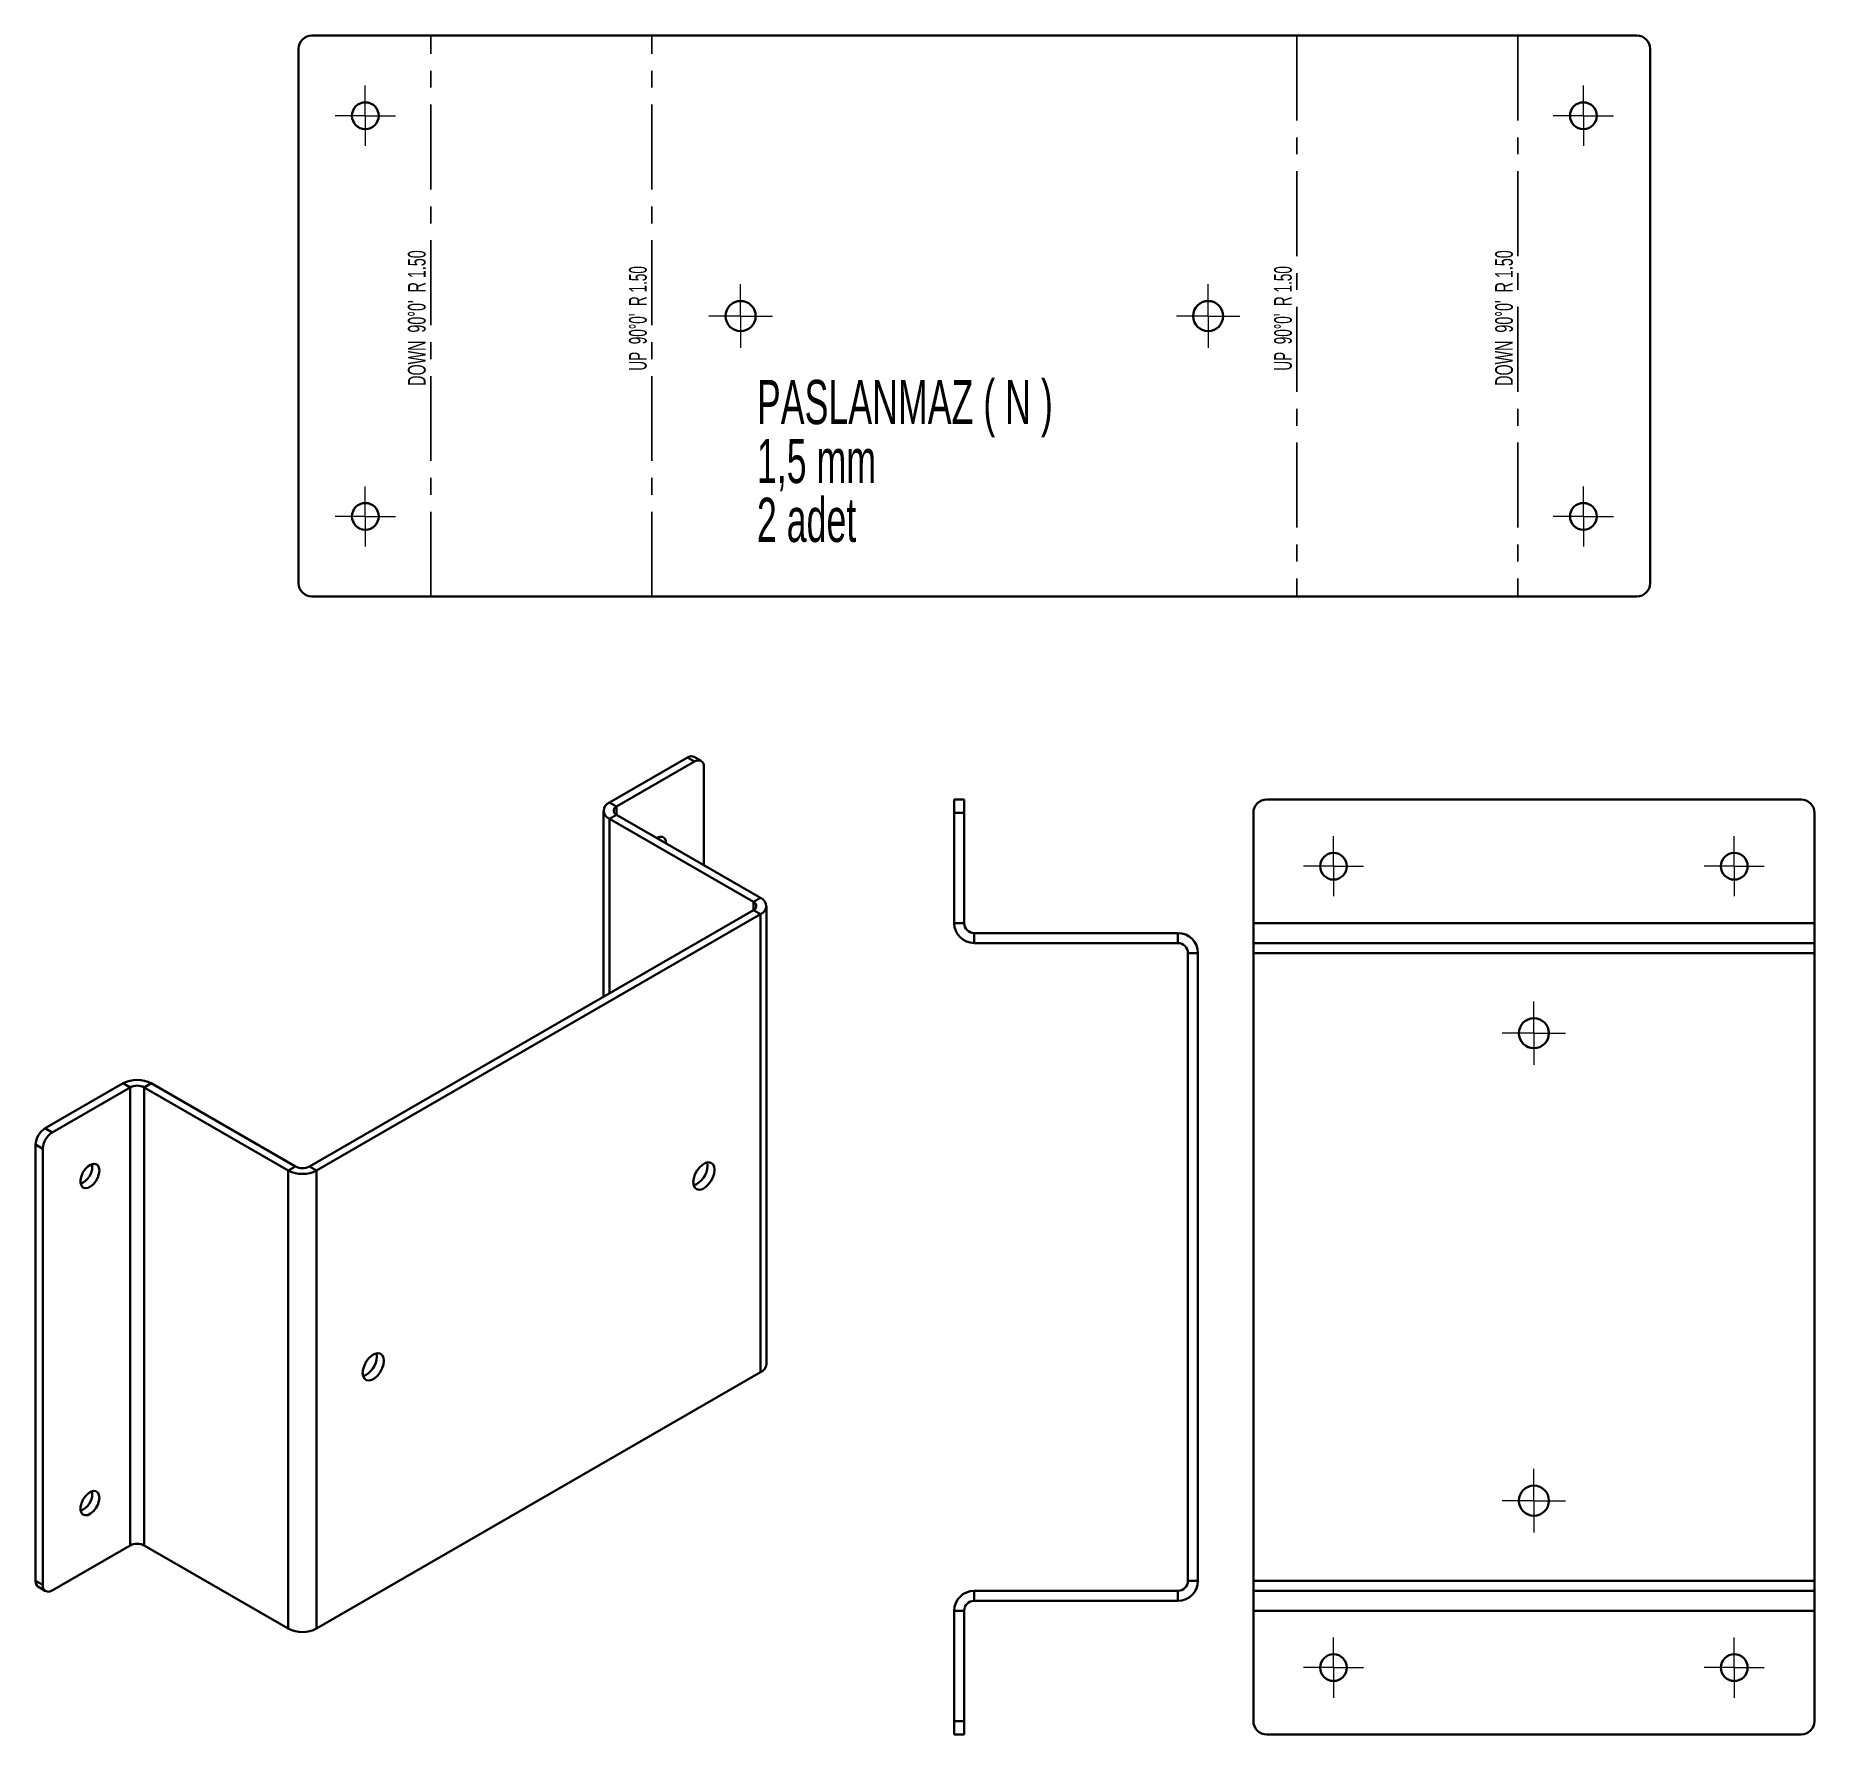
# Model space of a CAD drawing. Header units: millimetres. Extents: x 9 to 275, y -32 to 223.
import ezdxf

# ---------------------------------------------------------------- set-up
doc = ezdxf.new("R2010")
doc.units = ezdxf.units.MM
doc.linetypes.add('CENTERX2', pattern=[20.32, 12.7, -2.54, 2.54, -2.54])
doc.styles.add('SLDTEXTSTYLE0', font='TXT', dxfattribs={"width": 0.605})
doc.styles.add('SLDTEXTSTYLE1', font='TXT', dxfattribs={"width": 0.574118})

# ---------------------------------------------------------------- blocks, each defined once
blk = doc.blocks.new('SW_NOTE_0')
at = {"color": 0, "linetype": 'Continuous', "lineweight": 0, "attachment_point": 1, "style": 'SLDTEXTSTYLE0'}
for s, insert, char_height in [('PASLANMAZ ( N )', (0, 8.53), 6.6146), ('1,5 mm', (0, -0.29), 6.615), ('2 adet', (0, -9.11), 6.615)]:
    blk.add_mtext(s, dxfattribs=dict(at, insert=insert, char_height=char_height))
blk = doc.blocks.new('SW_CENTERMARKSYMBOL_0')
at = {"color": 0, "linetype": 'Continuous', "lineweight": 18}
for p, q in [((0, 2.5), (0, 4.75)), ((-2.5, 0), (-4.75, 0)), ((0, 0), (-2.5, 0)), ((0, 0), (0, 2.5)), ((0, 0), (0, -2.5)), ((0, 0), (2.5, 0)), ((2.5, 0), (4.75, 0)), ((0, -2.5), (0, -4.75))]:
    blk.add_line(p, q, dxfattribs=at)
blk = doc.blocks.new('SW_CENTERMARKSYMBOL_1')
at = {"color": 0, "linetype": 'Continuous', "lineweight": 18}
for p, q in [((0, 2.5), (0, 4.75)), ((-2.5, 0), (-4.75, 0)), ((0, 0), (-2.5, 0)), ((0, 0), (0, 2.5)), ((0, 0), (0, -2.5)), ((0, 0), (2.5, 0)), ((2.5, 0), (4.75, 0)), ((0, -2.5), (0, -4.75))]:
    blk.add_line(p, q, dxfattribs=at)
blk = doc.blocks.new('SW_CENTERMARKSYMBOL_2')
at = {"color": 0, "linetype": 'Continuous', "lineweight": 18}
for p, q in [((0, 2.5), (0, 4.5)), ((-2.5, 0), (-4.5, 0)), ((0, 0), (-2.5, 0)), ((0, 0), (0, 2.5)), ((0, 0), (0, -2.5)), ((0, 0), (2.5, 0)), ((2.5, 0), (4.5, 0)), ((0, -2.5), (0, -4.5))]:
    blk.add_line(p, q, dxfattribs=at)
blk = doc.blocks.new('SW_CENTERMARKSYMBOL_3')
at = {"color": 0, "linetype": 'Continuous', "lineweight": 18}
for p, q in [((0, 2.5), (0, 4.5)), ((-2.5, 0), (-4.5, 0)), ((0, 0), (-2.5, 0)), ((0, 0), (0, 2.5)), ((0, 0), (0, -2.5)), ((0, 0), (2.5, 0)), ((2.5, 0), (4.5, 0)), ((0, -2.5), (0, -4.5))]:
    blk.add_line(p, q, dxfattribs=at)
blk = doc.blocks.new('SW_CENTERMARKSYMBOL_4')
at = {"color": 0, "linetype": 'Continuous', "lineweight": 18}
for p, q in [((0, 2.5), (0, 4.5)), ((-2.5, 0), (-4.5, 0)), ((0, 0), (-2.5, 0)), ((0, 0), (0, 2.5)), ((0, 0), (0, -2.5)), ((0, 0), (2.5, 0)), ((2.5, 0), (4.5, 0)), ((0, -2.5), (0, -4.5))]:
    blk.add_line(p, q, dxfattribs=at)
blk = doc.blocks.new('SW_CENTERMARKSYMBOL_5')
at = {"color": 0, "linetype": 'Continuous', "lineweight": 18}
for p, q in [((0, 2.5), (0, 4.5)), ((-2.5, 0), (-4.5, 0)), ((0, 0), (-2.5, 0)), ((0, 0), (0, 2.5)), ((0, 0), (0, -2.5)), ((0, 0), (2.5, 0)), ((2.5, 0), (4.5, 0)), ((0, -2.5), (0, -4.5))]:
    blk.add_line(p, q, dxfattribs=at)
blk = doc.blocks.new('SW_CENTERMARKSYMBOL_6')
at = {"color": 0, "linetype": 'Continuous', "lineweight": 18}
for p, q in [((0, 2.5), (0, 4.75)), ((-2.5, 0), (-4.75, 0)), ((0, 0), (-2.5, 0)), ((0, 0), (0, 2.5)), ((0, 0), (0, -2.5)), ((0, 0), (2.5, 0)), ((2.5, 0), (4.75, 0)), ((0, -2.5), (0, -4.75))]:
    blk.add_line(p, q, dxfattribs=at)
blk = doc.blocks.new('SW_CENTERMARKSYMBOL_7')
at = {"color": 0, "linetype": 'Continuous', "lineweight": 18}
for p, q in [((0, 2.5), (0, 4.75)), ((-2.5, 0), (-4.75, 0)), ((0, 0), (-2.5, 0)), ((0, 0), (0, 2.5)), ((0, 0), (0, -2.5)), ((0, 0), (2.5, 0)), ((2.5, 0), (4.75, 0)), ((0, -2.5), (0, -4.75))]:
    blk.add_line(p, q, dxfattribs=at)
blk = doc.blocks.new('SW_CENTERMARKSYMBOL_8')
at = {"color": 0, "linetype": 'Continuous', "lineweight": 18}
for p, q in [((0, 2.5), (0, 4.5)), ((-2.5, 0), (-4.5, 0)), ((0, 0), (-2.5, 0)), ((0, 0), (0, 2.5)), ((0, 0), (0, -2.5)), ((0, 0), (2.5, 0)), ((2.5, 0), (4.5, 0)), ((0, -2.5), (0, -4.5))]:
    blk.add_line(p, q, dxfattribs=at)
blk = doc.blocks.new('SW_CENTERMARKSYMBOL_9')
at = {"color": 0, "linetype": 'Continuous', "lineweight": 18}
for p, q in [((0, 2.5), (0, 4.5)), ((-2.5, 0), (-4.5, 0)), ((0, 0), (-2.5, 0)), ((0, 0), (0, 2.5)), ((0, 0), (0, -2.5)), ((0, 0), (2.5, 0)), ((2.5, 0), (4.5, 0)), ((0, -2.5), (0, -4.5))]:
    blk.add_line(p, q, dxfattribs=at)
blk = doc.blocks.new('SW_CENTERMARKSYMBOL_10')
at = {"color": 0, "linetype": 'Continuous', "lineweight": 18}
for p, q in [((0, 2.5), (0, 4.5)), ((-2.5, 0), (-4.5, 0)), ((0, 0), (-2.5, 0)), ((0, 0), (0, 2.5)), ((0, 0), (0, -2.5)), ((0, 0), (2.5, 0)), ((2.5, 0), (4.5, 0)), ((0, -2.5), (0, -4.5))]:
    blk.add_line(p, q, dxfattribs=at)
blk = doc.blocks.new('SW_CENTERMARKSYMBOL_11')
at = {"color": 0, "linetype": 'Continuous', "lineweight": 18}
for p, q in [((0, 2.5), (0, 4.5)), ((-2.5, 0), (-4.5, 0)), ((0, 0), (-2.5, 0)), ((0, 0), (0, 2.5)), ((0, 0), (0, -2.5)), ((0, 0), (2.5, 0)), ((2.5, 0), (4.5, 0)), ((0, -2.5), (0, -4.5))]:
    blk.add_line(p, q, dxfattribs=at)

msp = doc.modelspace()

# ---------------------------------------------------------------- linework, layer by layer
at = {"color": 7, "linetype": 'Continuous', "lineweight": 35}
for p, q in [((50.26, 222.74), (248.63, 222.74)), ((48.26, 220.74), (48.26, 140.74)), ((250.63, 140.74), (250.63, 220.74)), ((248.63, 138.74), (50.26, 138.74)), ((94.81, 107.9), (106.48, 114.63)), ((107.54, 114.02), (106.48, 114.63)), ((108.54, 114.12), (107.48, 114.73)), ((95.87, 107.28), (107.54, 114.02)), ((108.95, 113.2), (108.95, 98.51)), ((93.93, 106.67), (93.93, 78.81)), ((95.87, 107.28), (94.81, 107.9)), ((95.87, 106.06), (95.87, 107.28)), ((146.42, 108.35), (147.92, 108.35)), ((146.42, 106.35), (146.42, 108.35)), ((147.92, 108.35), (147.92, 106.35)), ((273.22, 108.35), (193.22, 108.35)), ((95.87, 106.06), (94.81, 105.45)), ((94.81, 105.45), (116.38, 93)), ((94.81, 105.45), (94.81, 79.32)), ((95.87, 106.06), (117.44, 93.61)), ((147.92, 106.35), (146.42, 106.35)), ((146.42, 89.85), (146.42, 106.35)), ((147.92, 89.85), (147.92, 106.35)), ((191.22, 106.35), (191.22, 89.85)), ((275.22, 89.85), (275.22, 106.35)), ((102.23, 102.38), (102.2, 102.73)), ((116.38, 93), (117.44, 93.61)), ((116.38, 91.77), (49.91, 53.4)), ((117.44, 91.16), (50.97, 52.79)), ((116.38, 93), (116.38, 91.77)), ((116.38, 91.77), (117.44, 91.16)), ((117.44, 22.57), (117.44, 91.16)), ((118.32, 23.8), (118.32, 92.38)), ((147.92, 89.85), (146.42, 89.85)), ((149.42, 88.35), (179.92, 88.35)), ((149.42, 88.35), (149.42, 86.85)), ((179.92, 86.85), (179.92, 88.35)), ((191.22, 86.85), (191.22, 89.85)), ((275.22, 89.85), (191.22, 89.85)), ((275.22, 89.85), (275.22, 86.85)), ((149.42, 86.85), (179.92, 86.85)), ((181.42, 85.35), (181.42, -8.65)), ((181.42, 85.35), (182.92, 85.35)), ((182.92, 85.35), (182.92, -8.65)), ((275.22, 86.85), (191.22, 86.85)), ((191.22, 86.85), (191.22, 85.35)), ((191.22, 85.35), (275.22, 85.35)), ((191.22, -8.65), (191.22, 85.35)), ((275.22, 85.35), (275.22, 86.85)), ((275.22, 85.35), (275.22, -8.65)), ((10.31, 59.12), (21.98, 65.85)), ((11.37, 58.5), (23.04, 65.24)), ((23.04, 65.24), (21.98, 65.85)), ((23.04, 65.24), (23.04, -3.35)), ((25.16, 65.24), (26.22, 65.85)), ((46.73, 52.79), (25.16, 65.24)), ((25.16, -3.35), (25.16, 65.24)), ((47.79, 53.4), (26.22, 65.85)), ((10.31, 59.12), (11.37, 58.5)), ((9.96, 56.05), (8.9, 56.67)), ((8.9, -8.66), (8.9, 56.67)), ((9.96, -9.27), (9.96, 56.05)), ((17.38, 53.4), (17.35, 53.75)), ((47.79, 53.4), (46.73, 52.79)), ((49.91, 53.4), (50.97, 52.79)), ((46.73, 52.79), (46.73, -15.8)), ((50.97, 52.79), (50.97, -15.8)), ((50.97, -15.8), (117.44, 22.57)), ((17.38, 4.41), (17.35, 4.75)), ((23.04, -3.35), (11.37, -10.09)), ((25.16, -3.35), (46.73, -15.8)), ((8.9, -8.66), (9.96, -9.27)), ((9.31, -9.57), (10.37, -10.18)), ((179.92, -10.15), (149.42, -10.15)), ((149.42, -11.65), (149.42, -10.15)), ((179.92, -10.15), (179.92, -11.65)), ((181.42, -8.65), (182.92, -8.65)), ((191.22, -8.65), (191.22, -10.15)), ((275.22, -8.65), (191.22, -8.65)), ((191.22, -13.15), (191.22, -10.15)), ((191.22, -10.15), (275.22, -10.15)), ((275.22, -10.15), (275.22, -8.65)), ((275.22, -10.15), (275.22, -13.15)), ((147.92, -13.15), (146.42, -13.15)), ((146.42, -29.65), (146.42, -13.15)), ((147.92, -29.65), (147.92, -13.15)), ((179.92, -11.65), (149.42, -11.65)), ((191.22, -13.15), (275.22, -13.15)), ((191.22, -13.15), (191.22, -29.65)), ((275.22, -29.65), (275.22, -13.15)), ((146.42, -29.65), (147.92, -29.65)), ((146.42, -31.65), (146.42, -29.65)), ((147.92, -31.65), (146.42, -31.65)), ((147.92, -29.65), (147.92, -31.65)), ((193.22, -31.65), (273.22, -31.65))]:
    msp.add_line(p, q, dxfattribs=at)
at = {"color": 7, "linetype": 'CENTERX2'}
for p, q in [((68.06, 138.74), (68.06, 222.74)), ((101.15, 138.74), (101.15, 222.74)), ((197.74, 222.74), (197.74, 138.74)), ((230.83, 222.74), (230.83, 138.74))]:
    msp.add_line(p, q, dxfattribs=at)
at = {"color": 7, "linetype": 'Continuous', "lineweight": 35, "flags": 128}
for points in [[(103.29, 101.77), (103.23, 102.22), (103.05, 102.55), (102.76, 102.74), (102.4, 102.77), (101.99, 102.64), (101.88, 102.59)], [(18.44, 52.79), (18.38, 53.23), (18.2, 53.57), (17.91, 53.76), (17.54, 53.79), (17.13, 53.66), (16.71, 53.38), (16.32, 52.98), (15.99, 52.48), (15.75, 51.94), (15.63, 51.41), (15.63, 50.92), (15.75, 50.53), (15.99, 50.26), (16.32, 50.15), (16.71, 50.2), (17.13, 50.4), (17.54, 50.75), (17.91, 51.2), (18.2, 51.73), (18.38, 52.27), (18.44, 52.79)], [(110.54, 52.89), (110.48, 53.37), (110.29, 53.73), (109.99, 53.96), (109.61, 54.02), (109.18, 53.92), (108.73, 53.65), (108.29, 53.26), (107.91, 52.75), (107.61, 52.19), (107.43, 51.6), (107.36, 51.05), (107.43, 50.57), (107.61, 50.2), (107.91, 49.98), (108.29, 49.91), (108.73, 50.02), (109.18, 50.28), (109.61, 50.68), (109.99, 51.18), (110.29, 51.75), (110.48, 52.33), (110.54, 52.89)], [(109.48, 53.5), (109.42, 53.98), (109.41, 53.99)], [(61.05, 24.31), (60.98, 24.79), (60.79, 25.16), (60.5, 25.38), (60.12, 25.45), (59.68, 25.34), (59.23, 25.08), (58.79, 24.68), (58.41, 24.18), (58.12, 23.61), (57.93, 23.03), (57.86, 22.47), (57.93, 21.99), (58.12, 21.63), (58.41, 21.4), (58.79, 21.34), (59.23, 21.44), (59.68, 21.7), (60.12, 22.1), (60.5, 22.61), (60.79, 23.17), (60.98, 23.76), (61.05, 24.31)], [(59.98, 24.92), (59.92, 25.4), (59.92, 25.42)], [(18.44, 3.79), (18.38, 4.24), (18.2, 4.57), (17.91, 4.76), (17.54, 4.8), (17.13, 4.67), (16.71, 4.39), (16.32, 3.98), (15.99, 3.49), (15.75, 2.95), (15.63, 2.41), (15.63, 1.93), (15.75, 1.53), (15.99, 1.27), (16.32, 1.16), (16.71, 1.2), (17.13, 1.41), (17.54, 1.76), (17.91, 2.21), (18.2, 2.73), (18.38, 3.28), (18.44, 3.79)]]:
    msp.add_lwpolyline(points, dxfattribs=at)
at = {"color": 7, "linetype": 'Continuous', "lineweight": 35}
for centre, radius in [((58.26, 210.74), 2), ((240.63, 210.74), 2), ((114.45, 180.74), 2.25), ((184.45, 180.74), 2.25), ((58.26, 150.74), 2), ((240.63, 150.74), 2), ((203.22, 98.35), 2), ((263.22, 98.35), 2), ((233.22, 73.35), 2.25), ((233.22, 3.35), 2.25), ((203.22, -21.65), 2), ((263.22, -21.65), 2)]:
    msp.add_circle(centre, radius, dxfattribs=at)
for centre, radius, start, end in [((50.26, 220.74), 2, 90, 180), ((248.63, 220.74), 2, 0, 90), ((50.26, 140.74), 2, 180, 270), ((248.63, 140.74), 2, 270, 0), ((107.06, 113.81), 1.01, 65.6929, 125.6176), ((108.09, 113.34), 0.873, 350.786, 129.2033), ((95.27, 106.67), 1.31, 110.7834, 249.2166), ((96.1, 106.67), 0.655, 110.7834, 249.2166), ((193.22, 106.35), 2, 90, 180), ((273.22, 106.35), 2, 0, 90), ((116.97, 92.38), 1.31, 290.7834, 69.2166), ((116.14, 92.38), 0.655, 290.7834, 69.2166), ((149.42, 89.85), 3, 180, 270), ((149.42, 89.85), 1.5, 180, 270), ((179.92, 85.35), 3, 0, 90), ((179.92, 85.35), 1.5, 0, 90), ((24.1, 61.76), 4.61, 62.6097, 117.3903), ((24.1, 63.19), 2.31, 62.6097, 117.3903), ((11.97, 56.53), 3.07, 122.6055, 177.3945), ((13.03, 55.91), 3.07, 122.6055, 177.3945), ((14.5, 53.45), 2.88, 293.4962, 358.9934), ((48.85, 55.45), 2.31, 242.6097, 297.3903), ((106.27, 53.55), 3.21, 291.1269, 359.0841), ((48.85, 56.88), 4.61, 242.6097, 297.3903), ((56.77, 24.97), 3.21, 291.1269, 359.0841), ((116.81, 23.94), 1.51, 294.3747, 354.3052), ((14.5, 4.46), 2.88, 293.4962, 358.9934), ((24.1, -5.4), 2.31, 62.6097, 117.3903), ((9.88, -8.77), 0.986, 173.7012, 234.9867), ((10.82, -9.41), 0.873, 170.786, 309.2033), ((149.42, -13.15), 3, 90, 180), ((179.92, -8.65), 3, 270, 0), ((179.92, -8.65), 1.5, 270, 0), ((149.42, -13.15), 1.5, 90, 180), ((48.85, -11.71), 4.61, 242.6097, 297.3903), ((193.22, -29.65), 2, 180, 270), ((273.22, -29.65), 2, 270, 0)]:
    msp.add_arc(centre, radius, start, end, dxfattribs=at)

# ---------------------------------------------------------------- block references
at = {"color": 7, "linetype": 'Continuous', "lineweight": 18}
for name, p in [('SW_CENTERMARKSYMBOL_2', (58.26, 210.74)), ('SW_CENTERMARKSYMBOL_4', (240.63, 210.74)), ('SW_CENTERMARKSYMBOL_1', (114.45, 180.74)), ('SW_CENTERMARKSYMBOL_0', (184.45, 180.74)), ('SW_CENTERMARKSYMBOL_3', (58.26, 150.74)), ('SW_CENTERMARKSYMBOL_5', (240.63, 150.74)), ('SW_CENTERMARKSYMBOL_11', (203.22, 98.35)), ('SW_CENTERMARKSYMBOL_10', (263.22, 98.35)), ('SW_CENTERMARKSYMBOL_7', (233.22, 73.35)), ('SW_CENTERMARKSYMBOL_6', (233.22, 3.35)), ('SW_CENTERMARKSYMBOL_9', (203.22, -21.65)), ('SW_CENTERMARKSYMBOL_8', (263.22, -21.65))]:
    msp.add_blockref(name, p, dxfattribs=at)
at = {"color": 7, "linetype": 'Continuous', "lineweight": 0}
msp.add_blockref('SW_NOTE_0', (116.89, 162.64), dxfattribs=at)

# ---------------------------------------------------------------- texts
at = {"color": 7, "linetype": 'Continuous', "lineweight": 18, "char_height": 2.6458, "attachment_point": 2, "rotation": 90}
for s, insert, style in [("DOWN  90°0'  R 1.50", (64.64, 180.44), 'SLDTEXTSTYLE0'), ("DOWN  90°0'  R 1.50", (227.42, 180.44), 'SLDTEXTSTYLE0'), ("UP  90°0'  R 1.50", (97.74, 180.39), 'SLDTEXTSTYLE1'), ("UP  90°0'  R 1.50", (194.33, 180.39), 'SLDTEXTSTYLE1')]:
    msp.add_mtext(s, dxfattribs=dict(at, insert=insert, style=style))

doc.saveas('drawing.dxf')
